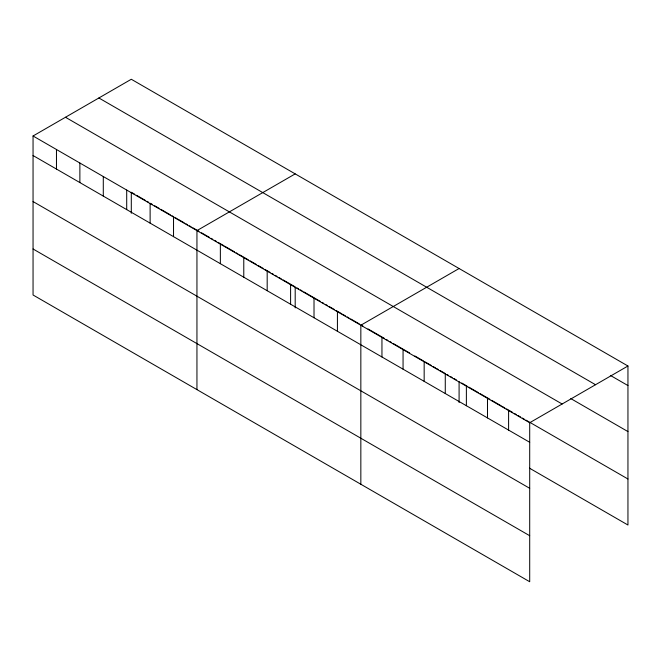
<?xml version="1.0" encoding="UTF-8"?>
<svg xmlns="http://www.w3.org/2000/svg" width="661" height="661" viewBox="0 0 661 661"><rect width="100%" height="100%" fill="white"/><g stroke="black" fill="none" stroke-linecap="round" stroke-linejoin="round"><path stroke-width="0.99" d="M33.05 135.984L529.701 422.726L529.701 581.738L33.05 294.996L33.05 135.984L131.299 79.262L627.95 366.004L627.95 525.016L529.444 468.145M295.194 173.884L196.945 230.606L196.945 389.618M459.089 268.515L360.84 325.229L360.84 484.249M529.701 422.726L627.95 366.004M610.359 375.407L627.95 385.561M98.877 97.977L595.528 384.719M570.782 398.575L627.95 431.583M65.472 117.261L562.123 404.003M134.761 194.26L131.299 192.26L131.299 213.263M136.496 195.259L145.172 200.266M146.907 201.266L148.642 202.266M150.377 203.274L152.104 204.274M154.707 205.778L159.045 208.281M160.78 209.281L170.315 214.784M172.05 215.783L173.785 216.791M175.52 217.791L177.255 218.791M178.123 219.295L184.196 222.798M185.931 223.798L187.666 224.798M189.393 225.798L191.128 226.806M192.863 227.805L198.936 231.309M201.539 232.812L209.339 237.316M211.074 238.315L212.809 239.315M214.544 240.323L216.279 241.323M218.014 242.323L224.087 245.826M224.947 246.33L234.49 251.833M236.225 252.833L237.96 253.841M239.695 254.84L248.362 259.847M250.098 260.847L256.171 264.35M257.906 265.35L263.103 268.358M264.838 269.358L270.043 272.365M271.778 273.365L273.514 274.365M275.249 275.364L276.984 276.364M278.719 277.372L281.313 278.868M283.048 279.876L295.194 286.882L295.194 307.894M296.929 287.882L298.665 288.882M300.391 289.882L302.127 290.89M303.862 291.889L320.337 301.399M322.072 302.399L323.807 303.399M325.543 304.407L327.278 305.407M329.013 306.407L334.218 309.414M335.945 310.414L342.018 313.917M342.885 314.421L345.488 315.917M347.223 316.916L348.958 317.924M350.694 318.924L359.361 323.931M361.096 324.931L362.831 325.931M368.037 328.938L384.512 338.449M386.247 339.448L387.982 340.448M389.717 341.456L391.444 342.456M393.179 343.456L409.655 352.966M414.86 355.973L423.536 360.98M425.271 361.98L431.336 365.483M433.071 366.483L435.673 367.987M436.541 368.491L438.276 369.491M440.011 370.49L445.217 373.498M446.943 374.498L448.679 375.498M450.414 376.497L452.149 377.497M453.884 378.505L456.487 380.001M461.725 383.025L467.005 386.074M468.765 387.09L478.44 392.675M480.192 393.692L489.867 399.277M491.627 400.293L501.302 405.879M502.186 406.383L504.822 407.911M506.582 408.928L512.738 412.481M514.498 413.497L516.258 414.513M518.017 415.529L520.653 417.05M522.413 418.066L524.173 419.082M525.933 420.099L627.95 478.994M33.05 155.542L529.701 442.283M33.05 201.564L529.701 488.305M33.05 248.982L529.701 535.716M508.598 410.539L508.598 430.096M487.488 398.352L487.488 417.909M466.377 386.164L466.377 405.73M459.089 381.504L459.089 402.516M445.274 373.977L445.274 393.543M424.164 361.79L424.164 381.356M403.061 349.603L403.061 369.169M381.951 337.416L381.951 356.981M337.424 311.711L337.424 331.277M314.016 298.194L314.016 317.759M290.6 284.676L290.6 304.242M267.184 271.159L267.184 290.724M243.777 257.641L243.777 277.207M220.361 244.124L220.361 263.689M173.529 217.089L173.529 236.655M150.121 203.571L150.121 223.137M126.705 190.054L126.705 209.62M103.29 176.537L103.29 196.102M79.874 163.019L79.874 182.585M56.466 149.502L56.466 169.059"/></g></svg>
